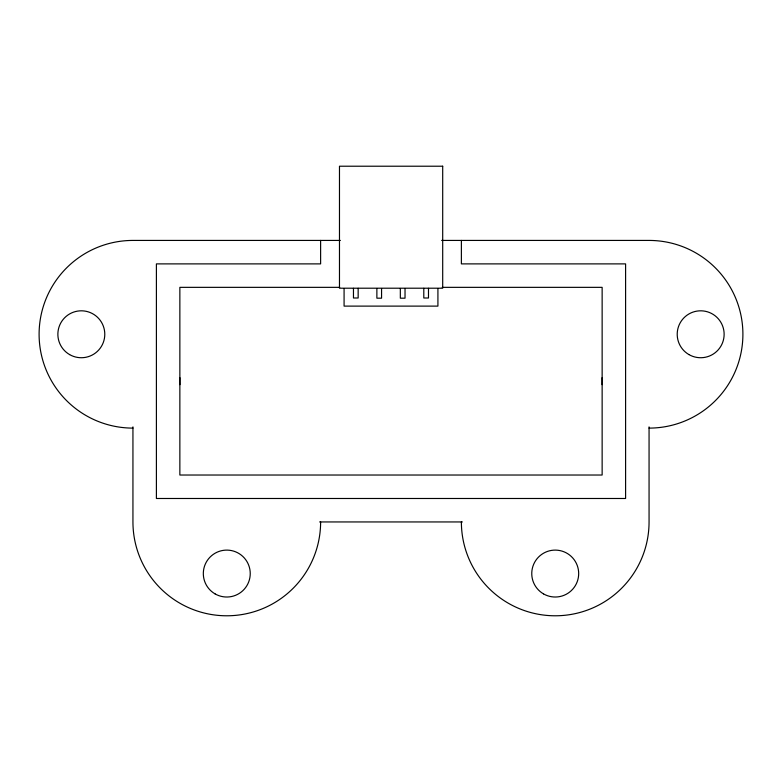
<?xml version="1.0" encoding="UTF-8"?>
<svg xmlns="http://www.w3.org/2000/svg" width="782" height="782" viewBox="0 0 782 782"><rect width="100%" height="100%" fill="white"/><g stroke="black" fill="none" stroke-linecap="round" stroke-linejoin="round"><path stroke-width="1.17" d="M340.365 240.426L132.94 240.426A93.84 93.84 0 0 0 39.1 334.266A93.84 93.84 0 0 0 132.94 428.106M441.635 240.426L649.06 240.426A93.84 93.84 0 0 1 742.9 334.266A93.84 93.84 0 0 1 649.06 428.106M339.74 287.346L179.86 287.346L179.86 475.026L602.14 475.026L602.14 287.346L442.26 287.346M319.623 521.946L462.377 521.946M649.06 426.884L649.06 521.946A93.84 93.84 0 0 1 555.22 615.786A93.84 93.84 0 0 1 461.38 521.946M461.38 240.426L461.38 263.886L625.6 263.886L625.6 498.486L156.4 498.486L156.4 263.886L320.62 263.886L320.62 240.426M437.92 288.519L437.92 306.114L344.08 306.114L344.08 288.519M428.487 288.294L428.487 298.001L423.795 298.001L423.795 288.294M405.027 288.48L405.027 298.186L400.335 298.186L400.335 288.48M381.567 288.48L381.567 298.186L376.875 298.186L376.875 288.48M358.156 288.294L358.156 298.001L353.464 298.001L353.464 288.294M132.94 426.884L132.94 521.946A93.84 93.84 0 0 0 226.78 615.786A93.84 93.84 0 0 0 320.62 521.946M179.928 384.656A84.456 84.456 0 0 1 179.928 377.716M602.072 377.716A84.456 84.456 0 0 1 602.072 384.656M442.7 166.214L339.476 166.214L339.476 288.206L442.7 288.206L442.7 166.214M215.05 593.88A23.46 23.46 0 0 0 250.24 573.558A23.46 23.46 0 0 0 215.05 553.245A23.46 23.46 0 0 0 215.05 593.88M69.598 354.588A23.46 23.46 0 0 0 104.788 334.266A23.46 23.46 0 0 0 69.598 313.953A23.46 23.46 0 0 0 69.598 354.588M543.49 593.88A23.46 23.46 0 0 0 578.68 573.558A23.46 23.46 0 0 0 543.49 553.245A23.46 23.46 0 0 0 543.49 593.88M688.942 354.588A23.46 23.46 0 0 0 724.132 334.266A23.46 23.46 0 0 0 688.942 313.953A23.46 23.46 0 0 0 688.942 354.588"/></g></svg>
